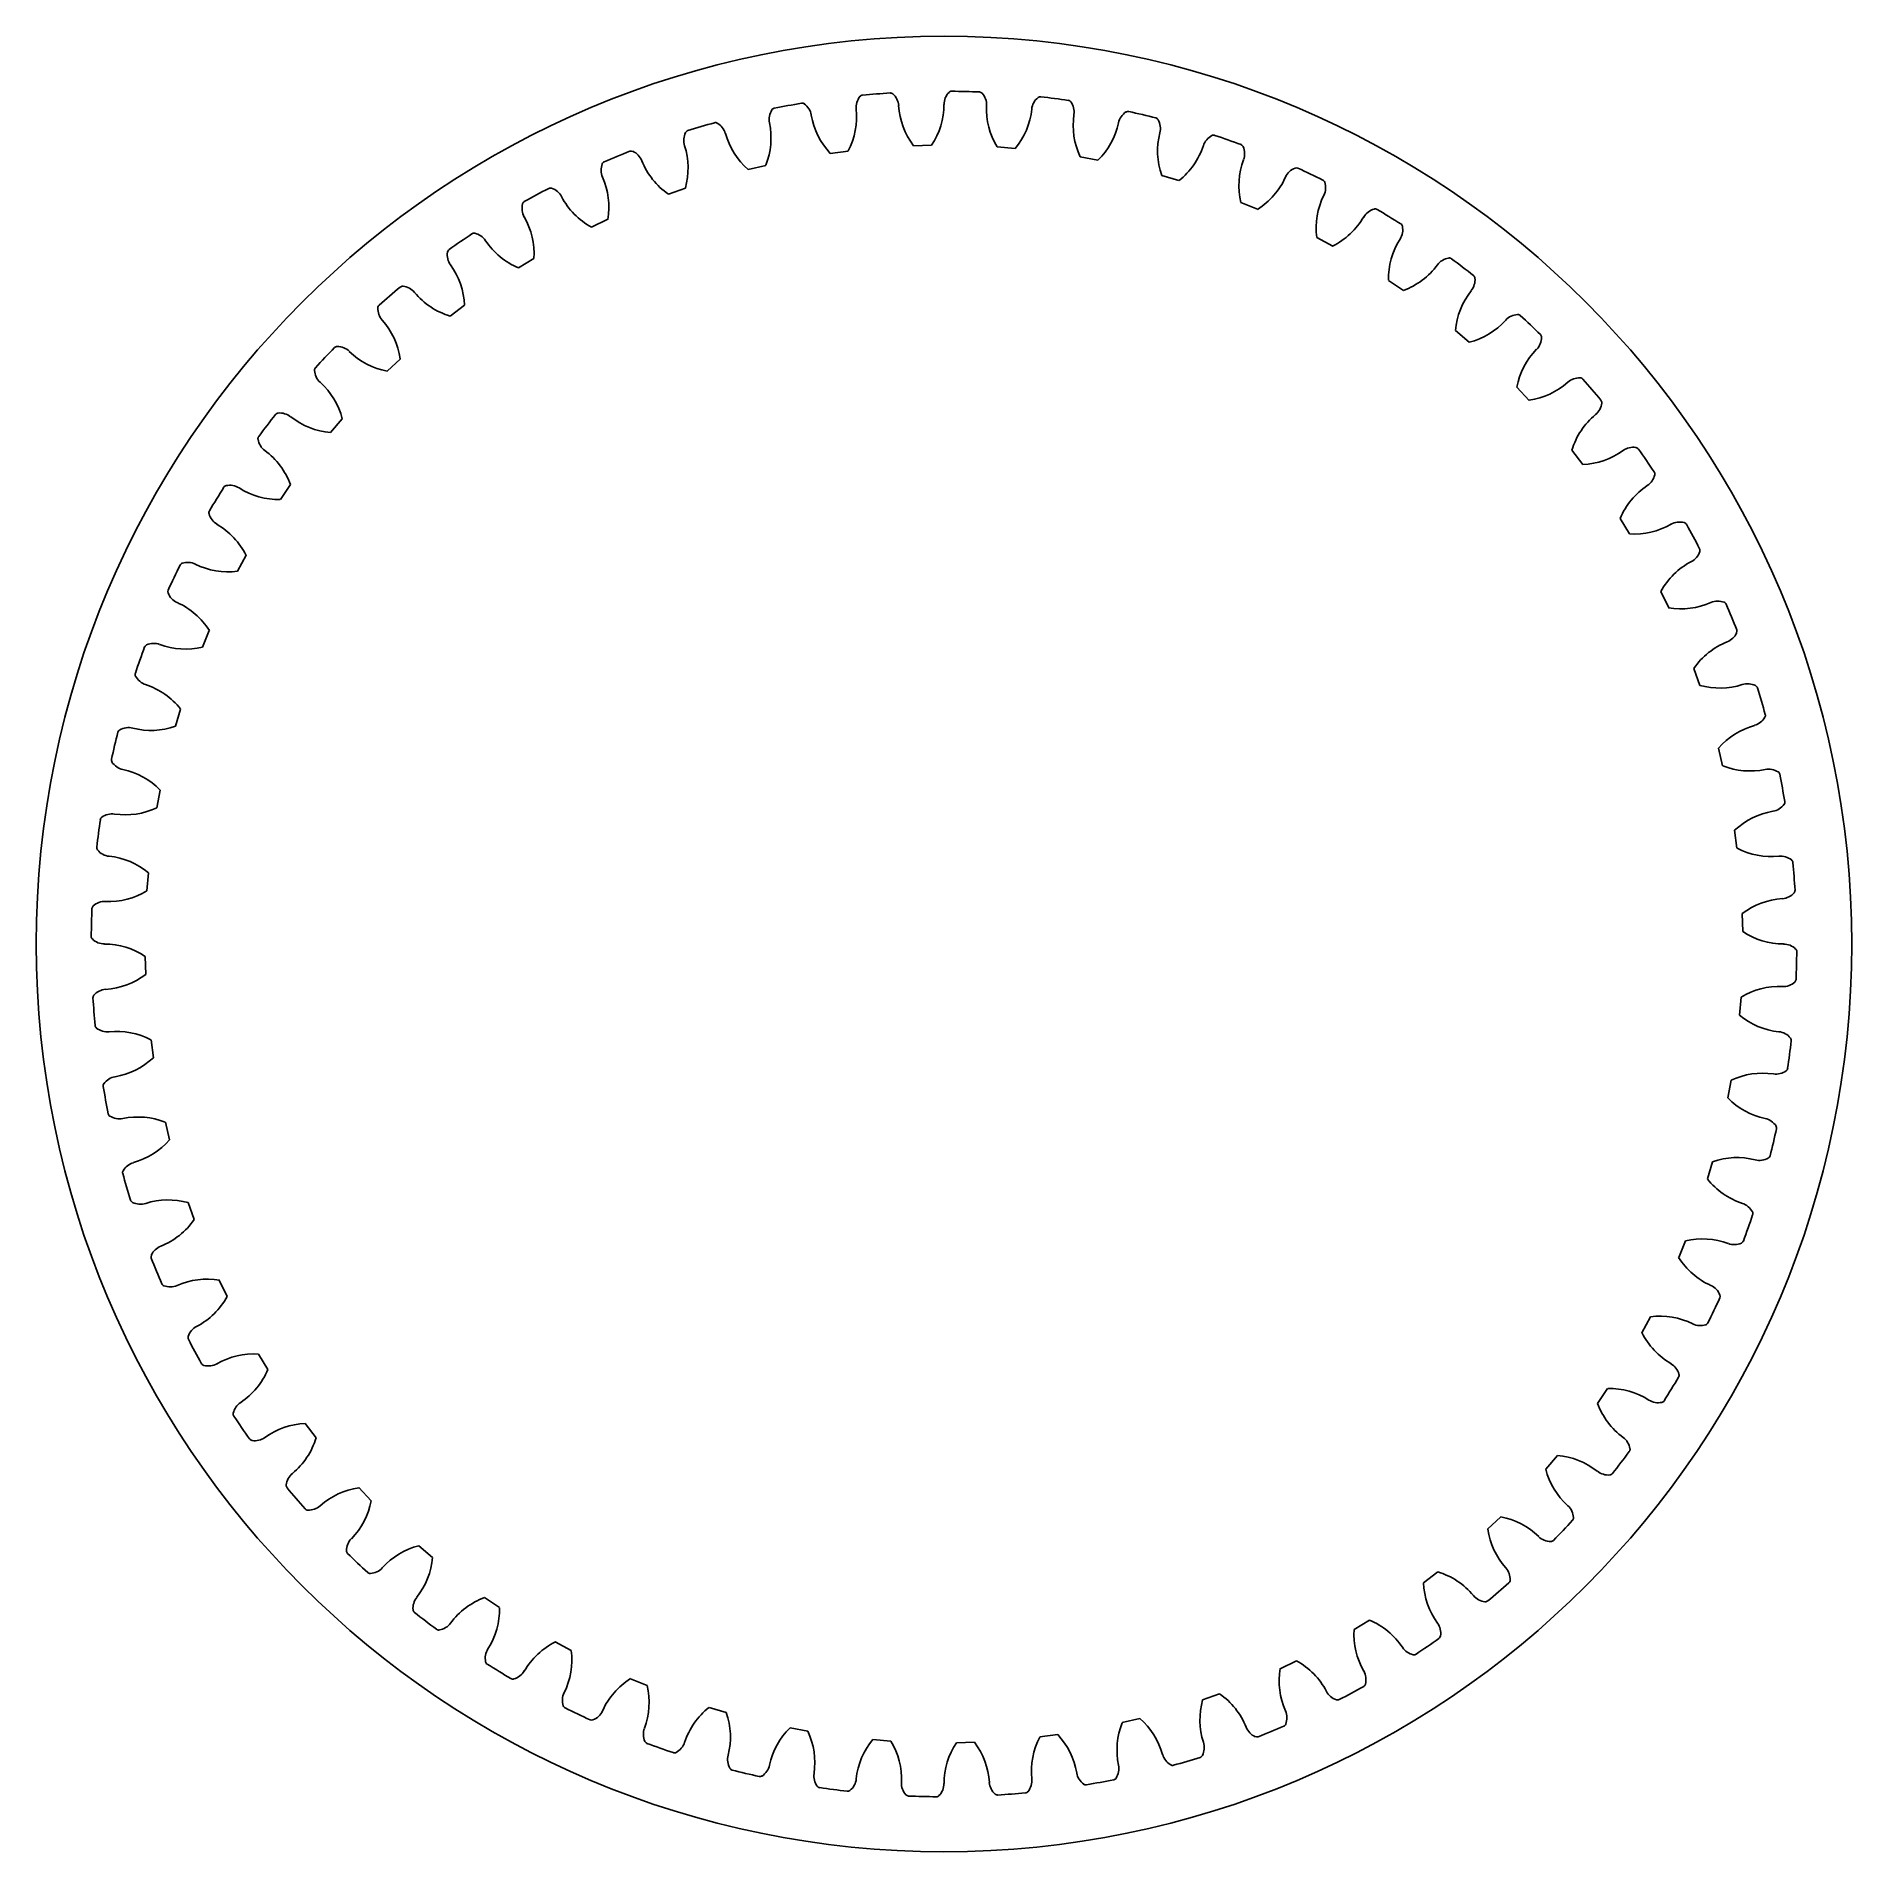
# Model space of a CAD drawing. Header units: millimetres. Extents: x -73 to 73, y -73 to 73.
import ezdxf

# ---------------------------------------------------------------- set-up
doc = ezdxf.new("R2010")
doc.units = ezdxf.units.MM

msp = doc.modelspace()

# ---------------------------------------------------------------- linework, layer by layer
at = {"color": 7, "linetype": 'Continuous', "lineweight": 25}
for p, q in [((-9.19, 63.89), (-7.74, 64.08)), ((-2.46, 64.5), (-1, 64.54)), ((4.29, 64.41), (5.75, 64.29)), ((11, 63.61), (12.44, 63.34)), ((-15.82, 62.58), (-14.4, 62.92)), ((17.59, 62.11), (18.99, 61.69)), ((-22.27, 60.59), (-20.9, 61.08)), ((23.99, 59.93), (25.34, 59.37)), ((-28.48, 57.93), (-27.17, 58.56)), ((30.12, 57.09), (31.41, 56.4)), ((-34.38, 54.63), (-33.14, 55.4)), ((35.92, 53.63), (37.13, 52.8)), ((-39.91, 50.74), (-38.75, 51.63)), ((41.33, 49.58), (42.44, 48.63)), ((-44.99, 46.29), (-43.93, 47.3)), ((46.29, 44.99), (47.3, 43.93)), ((-49.58, 41.33), (-48.63, 42.44)), ((50.74, 39.91), (51.63, 38.75)), ((-53.63, 35.92), (-52.8, 37.13)), ((54.63, 34.38), (55.4, 33.14)), ((-57.09, 30.12), (-56.4, 31.41)), ((57.93, 28.48), (58.56, 27.17)), ((-59.93, 23.99), (-59.37, 25.34)), ((60.59, 22.27), (61.08, 20.9)), ((-62.11, 17.59), (-61.69, 18.99)), ((62.58, 15.82), (62.92, 14.4)), ((-63.61, 11), (-63.34, 12.44)), ((63.89, 9.19), (64.08, 7.74)), ((-64.41, 4.29), (-64.29, 5.75)), ((64.5, 2.46), (64.54, 1)), ((-64.5, -2.46), (-64.54, -1)), ((64.41, -4.29), (64.29, -5.75)), ((-63.89, -9.19), (-64.08, -7.74)), ((63.61, -11), (63.34, -12.44)), ((-62.58, -15.82), (-62.92, -14.4)), ((62.11, -17.59), (61.69, -18.99)), ((-60.59, -22.27), (-61.08, -20.9)), ((59.93, -23.99), (59.37, -25.34)), ((-57.93, -28.48), (-58.56, -27.17)), ((57.09, -30.12), (56.4, -31.41)), ((-54.63, -34.38), (-55.4, -33.14)), ((53.63, -35.92), (52.8, -37.13)), ((-50.74, -39.91), (-51.63, -38.75)), ((49.58, -41.33), (48.63, -42.44)), ((-46.29, -44.99), (-47.3, -43.93)), ((44.99, -46.29), (43.93, -47.3)), ((-41.33, -49.58), (-42.44, -48.63)), ((39.91, -50.74), (38.75, -51.63)), ((-35.92, -53.63), (-37.13, -52.8)), ((34.38, -54.63), (33.14, -55.4)), ((-30.12, -57.09), (-31.41, -56.4)), ((28.48, -57.93), (27.17, -58.56)), ((-23.99, -59.93), (-25.34, -59.37)), ((22.27, -60.59), (20.9, -61.08)), ((-17.59, -62.11), (-18.99, -61.69)), ((15.82, -62.58), (14.4, -62.92)), ((-11, -63.61), (-12.44, -63.34)), ((-4.29, -64.41), (-5.75, -64.29)), ((2.46, -64.5), (1, -64.54)), ((9.19, -63.89), (7.74, -64.08))]:
    msp.add_line(p, q, dxfattribs=at)
msp.add_circle((0, 0), 73.35, dxfattribs=at)
for centre, radius, start, end in [((-13.66, 67.24), 0.3, 101.481, 147.0498), ((0, 0), 68.91, 99.6165, 101.481), ((-11.46, 67.65), 0.3, 54.0684, 99.6165), ((-12.11, 66.76), 1.4, 9.6441, 54.0684), ((-5.7, 67.6), 1.4, 141.0498, 185.7754), ((-6.55, 68.3), 0.3, 95.481, 141.0498), ((0, 0), 68.91, 93.6165, 95.481), ((-4.33, 68.47), 0.3, 48.0683, 93.6165), ((-5.06, 67.66), 1.4, 3.6441, 48.0683), ((2.32, 68.13), 6, 183.6441, 217.1319), ((-6, 67.86), 6, 326.449, 359.7754), ((1.4, 67.83), 1.4, 135.0498, 179.7754), ((0.62, 68.61), 0.3, 89.481, 135.0498), ((0, 0), 68.91, 87.6165, 89.481), ((2.85, 68.55), 0.3, 42.0684, 87.6165), ((2.04, 67.81), 1.4, 357.6441, 42.0684), ((9.43, 67.51), 6, 177.6441, 211.132), ((8.48, 67.31), 1.4, 129.0498, 173.7754), ((7.79, 68.17), 0.3, 83.481, 129.0498), ((0, 0), 68.91, 81.6165, 83.481), ((10, 67.88), 0.3, 36.0683, 81.6165), ((9.11, 67.23), 1.4, 351.6441, 36.0683), ((0, 0), 68.91, 105.6165, 107.481), ((-18.47, 66.08), 0.3, 60.0683, 105.6165), ((-19.02, 65.12), 1.4, 15.6441, 60.0683), ((-19.98, 65.13), 6, 338.449, 11.7754), ((-12.73, 66.64), 1.4, 147.0498, 191.7754), ((-4.81, 67.99), 6, 189.6441, 223.132), ((-13.06, 66.86), 6, 332.449, 5.7754), ((1.13, 68.11), 6, 320.449, 353.7754), ((16.44, 66.15), 6, 171.6441, 205.1319), ((8.24, 67.62), 6, 314.449, 347.7754), ((15.47, 66.06), 1.4, 123.0498, 167.7754), ((14.87, 66.98), 0.3, 77.481, 123.0498), ((0, 0), 68.91, 75.6165, 77.481), ((17.04, 66.46), 0.3, 30.0684, 75.6165), ((16.09, 65.91), 1.4, 345.6441, 30.0684), ((-19.63, 64.94), 1.4, 153.0498, 197.7754), ((-20.61, 65.44), 0.3, 107.481, 153.0498), ((-11.89, 67.12), 6, 195.6441, 229.1319), ((23.26, 64.07), 6, 165.6441, 199.132), ((22.29, 64.08), 1.4, 117.0498, 161.7754), ((21.79, 65.06), 0.3, 71.481, 117.0498), ((0, 0), 68.91, 69.6165, 71.481), ((23.9, 64.31), 0.3, 24.0683, 69.6165), ((-27.34, 62.93), 0.3, 113.481, 159.0498), ((0, 0), 68.91, 111.6165, 113.481), ((-25.28, 63.78), 0.3, 66.0684, 111.6165), ((-25.72, 62.78), 1.4, 21.6441, 66.0684), ((-18.84, 65.51), 6, 201.6441, 235.132), ((-26.68, 62.68), 6, 344.449, 17.7754), ((15.26, 66.39), 6, 308.449, 341.7754), ((29.83, 61.29), 6, 159.6441, 193.1319), ((22.89, 63.87), 1.4, 339.6441, 24.0683), ((-26.31, 62.54), 1.4, 159.0498, 203.7754), ((-33.08, 59.55), 6, 350.449, 23.7754), ((22.12, 64.43), 6, 302.449, 335.7754), ((28.87, 61.4), 1.4, 111.0498, 155.7754), ((28.47, 62.42), 0.3, 65.481, 111.0498), ((0, 0), 68.91, 63.6165, 65.481), ((30.49, 61.46), 0.3, 18.0684, 63.6165), ((0, 0), 68.91, 117.6165, 119.481), ((-31.8, 60.79), 0.3, 72.0683, 117.6165), ((-32.14, 59.75), 1.4, 27.6441, 72.0683), ((-25.59, 63.18), 6, 207.6441, 241.1319), ((36.07, 57.84), 6, 153.6441, 187.132), ((29.44, 61.12), 1.4, 333.6441, 18.0684), ((-32.7, 59.44), 1.4, 165.0498, 209.7754), ((-33.77, 59.73), 0.3, 119.481, 165.0498), ((-39.13, 55.77), 6, 356.449, 29.7754), ((28.73, 61.77), 6, 296.449, 329.7754), ((35.13, 58.04), 1.4, 105.0498, 149.7754), ((34.84, 59.1), 0.3, 59.481, 105.0498), ((0, 0), 68.91, 57.6165, 59.481), ((0, 0), 68.91, 123.6165, 125.481), ((-37.98, 57.14), 0.3, 78.0684, 123.6165), ((-38.21, 56.06), 1.4, 33.6441, 78.0684), ((35.67, 57.71), 1.4, 327.6441, 12.0683), ((36.75, 57.94), 0.3, 12.0683, 57.6165), ((-38.74, 55.7), 1.4, 171.0498, 215.7754), ((-39.82, 55.87), 0.3, 125.481, 171.0498), ((-32.05, 60.16), 6, 213.6441, 247.132), ((41.92, 53.75), 6, 147.6441, 181.1319), ((-44.74, 51.37), 6, 2.449, 35.7754), ((35.03, 58.43), 6, 290.449, 323.7754), ((41, 54.05), 1.4, 99.0498, 143.7754), ((40.83, 55.14), 0.3, 53.481, 99.0498), ((0, 0), 68.91, 51.6165, 53.481), ((0, 0), 68.91, 129.6165, 131.481), ((-43.75, 52.85), 0.3, 84.0683, 129.6165), ((-43.86, 51.76), 1.4, 39.6441, 84.0683), ((41.51, 53.67), 1.4, 321.6441, 6.0684), ((42.6, 53.78), 0.3, 6.0684, 51.6165), ((-44.35, 51.34), 1.4, 177.0498, 221.7754), ((-45.45, 51.4), 0.3, 131.481, 177.0498), ((-38.16, 56.48), 6, 219.6441, 253.1319), ((47.31, 49.07), 6, 141.6441, 175.132), ((-49.87, 46.41), 6, 8.449, 41.7754), ((40.95, 54.44), 6, 284.449, 317.7754), ((46.43, 49.47), 1.4, 93.0498, 137.7754), ((46.37, 50.57), 0.3, 47.481, 93.0498), ((0, 0), 68.91, 45.6165, 47.481), ((46.89, 49.03), 1.4, 315.6441, 0.0683), ((47.99, 49.03), 0.3, 0.0683, 45.6165), ((0, 0), 68.91, 135.6165, 137.481), ((-49.03, 47.99), 0.3, 90.0684, 135.6165), ((-49.03, 46.89), 1.4, 45.6441, 90.0684), ((-43.86, 52.18), 6, 225.6441, 259.132), ((52.18, 43.86), 6, 135.6441, 169.1319), ((-50.57, 46.37), 0.3, 137.481, 183.0498), ((-49.47, 46.43), 1.4, 183.0498, 227.7754), ((51.34, 44.35), 1.4, 87.0498, 131.7754), ((51.4, 45.45), 0.3, 41.481, 87.0498), ((0, 0), 68.91, 39.6165, 41.481), ((-54.44, 40.95), 6, 14.449, 47.7754), ((46.41, 49.87), 6, 278.449, 311.7754), ((0, 0), 68.91, 141.6165, 143.481), ((-53.78, 42.6), 0.3, 96.0683, 141.6165), ((-53.67, 41.51), 1.4, 51.6441, 96.0683), ((-49.07, 47.31), 6, 231.6441, 265.1319), ((56.48, 38.16), 6, 129.6441, 163.132), ((51.76, 43.86), 1.4, 309.6441, 354.0684), ((52.85, 43.75), 0.3, 354.0684, 39.6165), ((-55.14, 40.83), 0.3, 143.481, 189.0498), ((-54.05, 41), 1.4, 189.0498, 233.7754), ((-58.43, 35.03), 6, 20.449, 53.7754), ((51.37, 44.74), 6, 272.449, 305.7754), ((55.7, 38.74), 1.4, 81.0498, 125.7754), ((55.87, 39.82), 0.3, 35.481, 81.0498), ((0, 0), 68.91, 33.6165, 35.481), ((57.14, 37.98), 0.3, 348.0683, 33.6165), ((0, 0), 68.91, 147.6165, 149.481), ((-57.94, 36.75), 0.3, 102.0684, 147.6165), ((-57.71, 35.67), 1.4, 57.6441, 102.0684), ((-53.75, 41.92), 6, 237.6441, 271.132), ((60.16, 32.05), 6, 123.6441, 157.1319), ((56.06, 38.21), 1.4, 303.6441, 348.0683), ((-59.1, 34.84), 0.3, 149.481, 195.0498), ((-58.04, 35.13), 1.4, 195.0498, 239.7754), ((-61.77, 28.73), 6, 26.449, 59.7754), ((55.77, 39.13), 6, 266.449, 299.7754), ((59.44, 32.7), 1.4, 75.0498, 119.7754), ((59.73, 33.77), 0.3, 29.481, 75.0498), ((0, 0), 68.91, 27.6165, 29.481), ((-61.12, 29.44), 1.4, 63.6441, 108.0683), ((63.18, 25.59), 6, 117.6441, 151.132), ((59.75, 32.14), 1.4, 297.6441, 342.0684), ((60.79, 31.8), 0.3, 342.0684, 27.6165), ((0, 0), 68.91, 153.6165, 155.481), ((-61.46, 30.49), 0.3, 108.0683, 153.6165), ((-57.84, 36.07), 6, 243.6441, 277.1319), ((-62.42, 28.47), 0.3, 155.481, 201.0498), ((-61.4, 28.87), 1.4, 201.0498, 245.7754), ((-64.43, 22.12), 6, 32.449, 65.7754), ((59.55, 33.08), 6, 260.449, 293.7754), ((62.54, 26.31), 1.4, 69.0498, 113.7754), ((62.93, 27.34), 0.3, 23.481, 69.0498), ((0, 0), 68.91, 21.6165, 23.481), ((62.78, 25.72), 1.4, 291.6441, 336.0683), ((63.78, 25.28), 0.3, 336.0683, 21.6165), ((0, 0), 68.91, 159.6165, 161.481), ((-64.31, 23.9), 0.3, 114.0684, 159.6165), ((-63.87, 22.89), 1.4, 69.6441, 114.0684), ((-61.29, 29.83), 6, 249.6441, 283.132), ((65.51, 18.84), 6, 111.6441, 145.1319), ((-65.06, 21.79), 0.3, 161.481, 207.0498), ((-64.08, 22.29), 1.4, 207.0498, 251.7754), ((-66.39, 15.26), 6, 38.449, 71.7754), ((62.68, 26.68), 6, 254.449, 287.7754), ((64.94, 19.63), 1.4, 63.0498, 107.7754), ((65.44, 20.61), 0.3, 17.481, 63.0498), ((0, 0), 68.91, 15.6165, 17.481), ((67.12, 11.89), 6, 105.6441, 139.132), ((65.12, 19.02), 1.4, 285.6441, 330.0684), ((66.08, 18.47), 0.3, 330.0684, 15.6165), ((0, 0), 68.91, 165.6165, 167.481), ((-66.46, 17.04), 0.3, 120.0683, 165.6165), ((-65.91, 16.09), 1.4, 75.6441, 120.0683), ((-64.07, 23.26), 6, 255.6441, 289.1319), ((-66.98, 14.87), 0.3, 167.481, 213.0498), ((-66.06, 15.47), 1.4, 213.0498, 257.7754), ((-67.62, 8.24), 6, 44.449, 77.7754), ((65.13, 19.98), 6, 248.449, 281.7754), ((66.64, 12.73), 1.4, 57.0498, 101.7754), ((67.24, 13.66), 0.3, 11.481, 57.0498), ((0, 0), 68.91, 9.6165, 11.481), ((-67.23, 9.11), 1.4, 81.6441, 126.0684), ((-66.15, 16.44), 6, 261.6441, 295.132), ((67.99, 4.81), 6, 99.6441, 133.1319), ((66.76, 12.11), 1.4, 279.6441, 324.0683), ((67.65, 11.46), 0.3, 324.0683, 9.6165), ((0, 0), 68.91, 171.6165, 173.481), ((-67.88, 10), 0.3, 126.0684, 171.6165), ((-68.17, 7.79), 0.3, 173.481, 219.0498), ((-67.31, 8.48), 1.4, 219.0498, 263.7754), ((66.86, 13.06), 6, 242.449, 275.7754), ((-68.11, 1.13), 6, 50.449, 83.7754), ((67.6, 5.7), 1.4, 51.0498, 95.7754), ((68.3, 6.55), 0.3, 5.481, 51.0498), ((0, 0), 68.91, 3.6165, 5.481), ((-68.55, 2.85), 0.3, 132.0683, 177.6165), ((-67.81, 2.04), 1.4, 87.6441, 132.0683), ((-67.51, 9.43), 6, 267.6441, 301.1319), ((68.13, -2.32), 6, 93.6441, 127.132), ((67.66, 5.06), 1.4, 273.6441, 318.0684), ((68.47, 4.33), 0.3, 318.0684, 3.6165), ((0, 0), 68.91, 177.6165, 179.481), ((-68.61, 0.62), 0.3, 179.481, 225.0498), ((-67.83, 1.4), 1.4, 225.0498, 269.7754), ((67.86, 6), 6, 236.449, 269.7754), ((67.83, -1.4), 1.4, 45.0498, 89.7754), ((-67.86, -6), 6, 56.449, 89.7754), ((68.61, -0.62), 0.3, 359.481, 45.0498), ((0, 0), 68.91, 357.6165, 359.481), ((-68.13, 2.32), 6, 273.6441, 307.132), ((68.55, -2.85), 0.3, 312.0683, 357.6165), ((-68.47, -4.33), 0.3, 138.0684, 183.6165), ((0, 0), 68.91, 183.6165, 185.481), ((-67.66, -5.06), 1.4, 93.6441, 138.0684), ((67.51, -9.43), 6, 87.6441, 121.1319), ((67.81, -2.04), 1.4, 267.6441, 312.0683), ((68.11, -1.13), 6, 230.449, 263.7754), ((-68.3, -6.55), 0.3, 185.481, 231.0498), ((-67.6, -5.7), 1.4, 231.0498, 275.7754), ((-66.86, -13.06), 6, 62.449, 95.7754), ((67.31, -8.48), 1.4, 39.0498, 83.7754), ((0, 0), 68.91, 351.6165, 353.481), ((68.17, -7.79), 0.3, 353.481, 39.0498), ((-67.99, -4.81), 6, 279.6441, 313.1319), ((67.23, -9.11), 1.4, 261.6441, 306.0684), ((67.88, -10), 0.3, 306.0684, 351.6165), ((-67.65, -11.46), 0.3, 144.0683, 189.6165), ((0, 0), 68.91, 189.6165, 191.481), ((-66.76, -12.11), 1.4, 99.6441, 144.0683), ((66.15, -16.44), 6, 81.6441, 115.132), ((67.62, -8.24), 6, 224.449, 257.7754), ((-67.24, -13.66), 0.3, 191.481, 237.0498), ((-66.64, -12.73), 1.4, 237.0498, 281.7754), ((-65.13, -19.98), 6, 68.449, 101.7754), ((66.06, -15.47), 1.4, 33.0498, 77.7754), ((-67.12, -11.89), 6, 285.6441, 319.132), ((0, 0), 68.91, 345.6165, 347.481), ((66.98, -14.87), 0.3, 347.481, 33.0498), ((64.07, -23.26), 6, 75.6441, 109.1319), ((65.91, -16.09), 1.4, 255.6441, 300.0683), ((66.46, -17.04), 0.3, 300.0683, 345.6165), ((-66.08, -18.47), 0.3, 150.0684, 195.6165), ((0, 0), 68.91, 195.6165, 197.481), ((-65.12, -19.02), 1.4, 105.6441, 150.0684), ((66.39, -15.26), 6, 218.449, 251.7754), ((-65.44, -20.61), 0.3, 197.481, 243.0498), ((-64.94, -19.63), 1.4, 243.0498, 287.7754), ((-62.68, -26.68), 6, 74.449, 107.7754), ((64.08, -22.29), 1.4, 27.0498, 71.7754), ((0, 0), 68.91, 339.6165, 341.481), ((65.06, -21.79), 0.3, 341.481, 27.0498), ((-65.51, -18.84), 6, 291.6441, 325.1319), ((-62.78, -25.72), 1.4, 111.6441, 156.0683), ((61.29, -29.83), 6, 69.6441, 103.132), ((63.87, -22.89), 1.4, 249.6441, 294.0684), ((64.31, -23.9), 0.3, 294.0684, 339.6165), ((-63.78, -25.28), 0.3, 156.0683, 201.6165), ((0, 0), 68.91, 201.6165, 203.481), ((64.43, -22.12), 6, 212.449, 245.7754), ((-62.93, -27.34), 0.3, 203.481, 249.0498), ((-62.54, -26.31), 1.4, 249.0498, 293.7754), ((-59.55, -33.08), 6, 80.449, 113.7754), ((61.4, -28.87), 1.4, 21.0498, 65.7754), ((-63.18, -25.59), 6, 297.6441, 331.132), ((0, 0), 68.91, 333.6165, 335.481), ((62.42, -28.47), 0.3, 335.481, 21.0498), ((57.84, -36.07), 6, 63.6441, 97.1319), ((61.12, -29.44), 1.4, 243.6441, 288.0683), ((61.46, -30.49), 0.3, 288.0683, 333.6165), ((-60.79, -31.8), 0.3, 162.0684, 207.6165), ((-59.75, -32.14), 1.4, 117.6441, 162.0684), ((0, 0), 68.91, 207.6165, 209.481), ((61.77, -28.73), 6, 206.449, 239.7754), ((-55.77, -39.13), 6, 86.449, 119.7754), ((-59.73, -33.77), 0.3, 209.481, 255.0498), ((-59.44, -32.7), 1.4, 255.0498, 299.7754), ((-60.16, -32.05), 6, 303.6441, 337.1319), ((0, 0), 68.91, 327.6165, 329.481), ((58.04, -35.13), 1.4, 15.0498, 59.7754), ((59.1, -34.84), 0.3, 329.481, 15.0498), ((53.75, -41.92), 6, 57.6441, 91.132), ((-57.14, -37.98), 0.3, 168.0683, 213.6165), ((-56.06, -38.21), 1.4, 123.6441, 168.0683), ((58.43, -35.03), 6, 200.449, 233.7754), ((57.71, -35.67), 1.4, 237.6441, 282.0684), ((57.94, -36.75), 0.3, 282.0684, 327.6165), ((0, 0), 68.91, 213.6165, 215.481), ((-51.37, -44.74), 6, 92.449, 125.7754), ((-55.87, -39.82), 0.3, 215.481, 261.0498), ((-55.7, -38.74), 1.4, 261.0498, 305.7754), ((-56.48, -38.16), 6, 309.6441, 343.132), ((0, 0), 68.91, 321.6165, 323.481), ((54.05, -41), 1.4, 9.0498, 53.7754), ((55.14, -40.83), 0.3, 323.481, 9.0498), ((54.44, -40.95), 6, 194.449, 227.7754), ((49.07, -47.31), 6, 51.6441, 85.1319), ((-51.76, -43.86), 1.4, 129.6441, 174.0684), ((-52.85, -43.75), 0.3, 174.0684, 219.6165), ((0, 0), 68.91, 219.6165, 221.481), ((-46.41, -49.87), 6, 98.449, 131.7754), ((53.67, -41.51), 1.4, 231.6441, 276.0683), ((53.78, -42.6), 0.3, 276.0683, 321.6165), ((-51.34, -44.35), 1.4, 267.0498, 311.7754), ((-52.18, -43.86), 6, 315.6441, 349.1319), ((49.47, -46.43), 1.4, 3.0498, 47.7754), ((-51.4, -45.45), 0.3, 221.481, 267.0498), ((43.86, -52.18), 6, 45.6441, 79.132), ((0, 0), 68.91, 315.6165, 317.481), ((50.57, -46.37), 0.3, 317.481, 3.0498), ((-46.89, -49.03), 1.4, 135.6441, 180.0683), ((49.87, -46.41), 6, 188.449, 221.7754), ((49.03, -46.89), 1.4, 225.6441, 270.0684), ((49.03, -47.99), 0.3, 270.0684, 315.6165), ((-47.99, -49.03), 0.3, 180.0683, 225.6165), ((0, 0), 68.91, 225.6165, 227.481), ((-40.95, -54.44), 6, 104.449, 137.7754), ((-47.31, -49.07), 6, 321.6441, 355.132), ((-46.37, -50.57), 0.3, 227.481, 273.0498), ((-46.43, -49.47), 1.4, 273.0498, 317.7754), ((38.16, -56.48), 6, 39.6441, 73.1319), ((44.35, -51.34), 1.4, 357.0498, 41.7754), ((-41.51, -53.67), 1.4, 141.6441, 186.0684), ((-35.03, -58.43), 6, 110.449, 143.7754), ((44.74, -51.37), 6, 182.449, 215.7754), ((43.86, -51.76), 1.4, 219.6441, 264.0683), ((0, 0), 68.91, 309.6165, 311.481), ((45.45, -51.4), 0.3, 311.481, 357.0498), ((-42.6, -53.78), 0.3, 186.0684, 231.6165), ((0, 0), 68.91, 231.6165, 233.481), ((-41.92, -53.75), 6, 327.6441, 1.1319), ((43.75, -52.85), 0.3, 264.0683, 309.6165), ((-40.83, -55.14), 0.3, 233.481, 279.0498), ((-41, -54.05), 1.4, 279.0498, 323.7754), ((39.13, -55.77), 6, 176.449, 209.7754), ((32.05, -60.16), 6, 33.6441, 67.132), ((38.74, -55.7), 1.4, 351.0498, 35.7754), ((-35.67, -57.71), 1.4, 147.6441, 192.0683), ((-28.73, -61.77), 6, 116.449, 149.7754), ((-36.07, -57.84), 6, 333.6441, 7.132), ((38.21, -56.06), 1.4, 213.6441, 258.0684), ((0, 0), 68.91, 303.6165, 305.481), ((39.82, -55.87), 0.3, 305.481, 351.0498), ((-36.75, -57.94), 0.3, 192.0683, 237.6165), ((0, 0), 68.91, 237.6165, 239.481), ((33.08, -59.55), 6, 170.449, 203.7754), ((25.59, -63.18), 6, 27.6441, 61.1319), ((37.98, -57.14), 0.3, 258.0684, 303.6165), ((-34.84, -59.1), 0.3, 239.481, 285.0498), ((-35.13, -58.04), 1.4, 285.0498, 329.7754), ((-22.12, -64.43), 6, 122.449, 155.7754), ((-29.83, -61.29), 6, 339.6441, 13.1319), ((0, 0), 68.91, 297.6165, 299.481), ((33.77, -59.73), 0.3, 299.481, 345.0498), ((32.7, -59.44), 1.4, 345.0498, 29.7754), ((-29.44, -61.12), 1.4, 153.6441, 198.0684), ((-30.49, -61.46), 0.3, 198.0684, 243.6165), ((26.68, -62.68), 6, 164.449, 197.7754), ((18.84, -65.51), 6, 21.6441, 55.132), ((32.14, -59.75), 1.4, 207.6441, 252.0683), ((31.8, -60.79), 0.3, 252.0683, 297.6165), ((0, 0), 68.91, 243.6165, 245.481), ((-28.47, -62.42), 0.3, 245.481, 291.0498), ((-28.87, -61.4), 1.4, 291.0498, 335.7754), ((-15.26, -66.39), 6, 128.449, 161.7754), ((-23.26, -64.07), 6, 345.6441, 19.132), ((19.98, -65.13), 6, 158.449, 191.7754), ((11.89, -67.12), 6, 15.6441, 49.1319), ((27.34, -62.93), 0.3, 293.481, 339.0498), ((26.31, -62.54), 1.4, 339.0498, 23.7754), ((-22.89, -63.87), 1.4, 159.6441, 204.0683), ((-23.9, -64.31), 0.3, 204.0683, 249.6165), ((-22.29, -64.08), 1.4, 297.0498, 341.7754), ((-8.24, -67.62), 6, 134.449, 167.7754), ((-16.44, -66.15), 6, 351.6441, 25.1319), ((-1.13, -68.11), 6, 140.449, 173.7754), ((-9.43, -67.51), 6, 357.6441, 31.132), ((6, -67.86), 6, 146.449, 179.7754), ((-2.32, -68.13), 6, 3.6441, 37.1319), ((13.06, -66.86), 6, 152.449, 185.7754), ((4.81, -67.99), 6, 9.6441, 43.132), ((19.63, -64.94), 1.4, 333.0498, 17.7754), ((25.72, -62.78), 1.4, 201.6441, 246.0684), ((25.28, -63.78), 0.3, 246.0684, 291.6165), ((0, 0), 68.91, 291.6165, 293.481), ((0, 0), 68.91, 249.6165, 251.481), ((-21.79, -65.06), 0.3, 251.481, 297.0498), ((-16.09, -65.91), 1.4, 165.6441, 210.0684), ((19.02, -65.12), 1.4, 195.6441, 240.0683), ((0, 0), 68.91, 285.6165, 287.481), ((20.61, -65.44), 0.3, 287.481, 333.0498), ((-17.04, -66.46), 0.3, 210.0684, 255.6165), ((0, 0), 68.91, 255.6165, 257.481), ((-14.87, -66.98), 0.3, 257.481, 303.0498), ((-15.47, -66.06), 1.4, 303.0498, 347.7754), ((-9.11, -67.23), 1.4, 171.6441, 216.0683), ((-8.48, -67.31), 1.4, 309.0498, 353.7754), ((5.7, -67.6), 1.4, 321.0498, 5.7754), ((12.11, -66.76), 1.4, 189.6441, 234.0684), ((13.66, -67.24), 0.3, 281.481, 327.0498), ((12.73, -66.64), 1.4, 327.0498, 11.7754), ((18.47, -66.08), 0.3, 240.0683, 285.6165), ((-10, -67.88), 0.3, 216.0683, 261.6165), ((0, 0), 68.91, 261.6165, 263.481), ((-7.79, -68.17), 0.3, 263.481, 309.0498), ((-2.04, -67.81), 1.4, 177.6441, 222.0684), ((-2.85, -68.55), 0.3, 222.0684, 267.6165), ((0, 0), 68.91, 267.6165, 269.481), ((-0.62, -68.61), 0.3, 269.481, 315.0498), ((-1.4, -67.83), 1.4, 315.0498, 359.7754), ((5.06, -67.66), 1.4, 183.6441, 228.0683), ((4.33, -68.47), 0.3, 228.0683, 273.6165), ((0, 0), 68.91, 273.6165, 275.481), ((6.55, -68.3), 0.3, 275.481, 321.0498), ((11.46, -67.65), 0.3, 234.0684, 279.6165), ((0, 0), 68.91, 279.6165, 281.481)]:
    msp.add_arc(centre, radius, start, end, dxfattribs=at)

doc.saveas('drawing.dxf')
